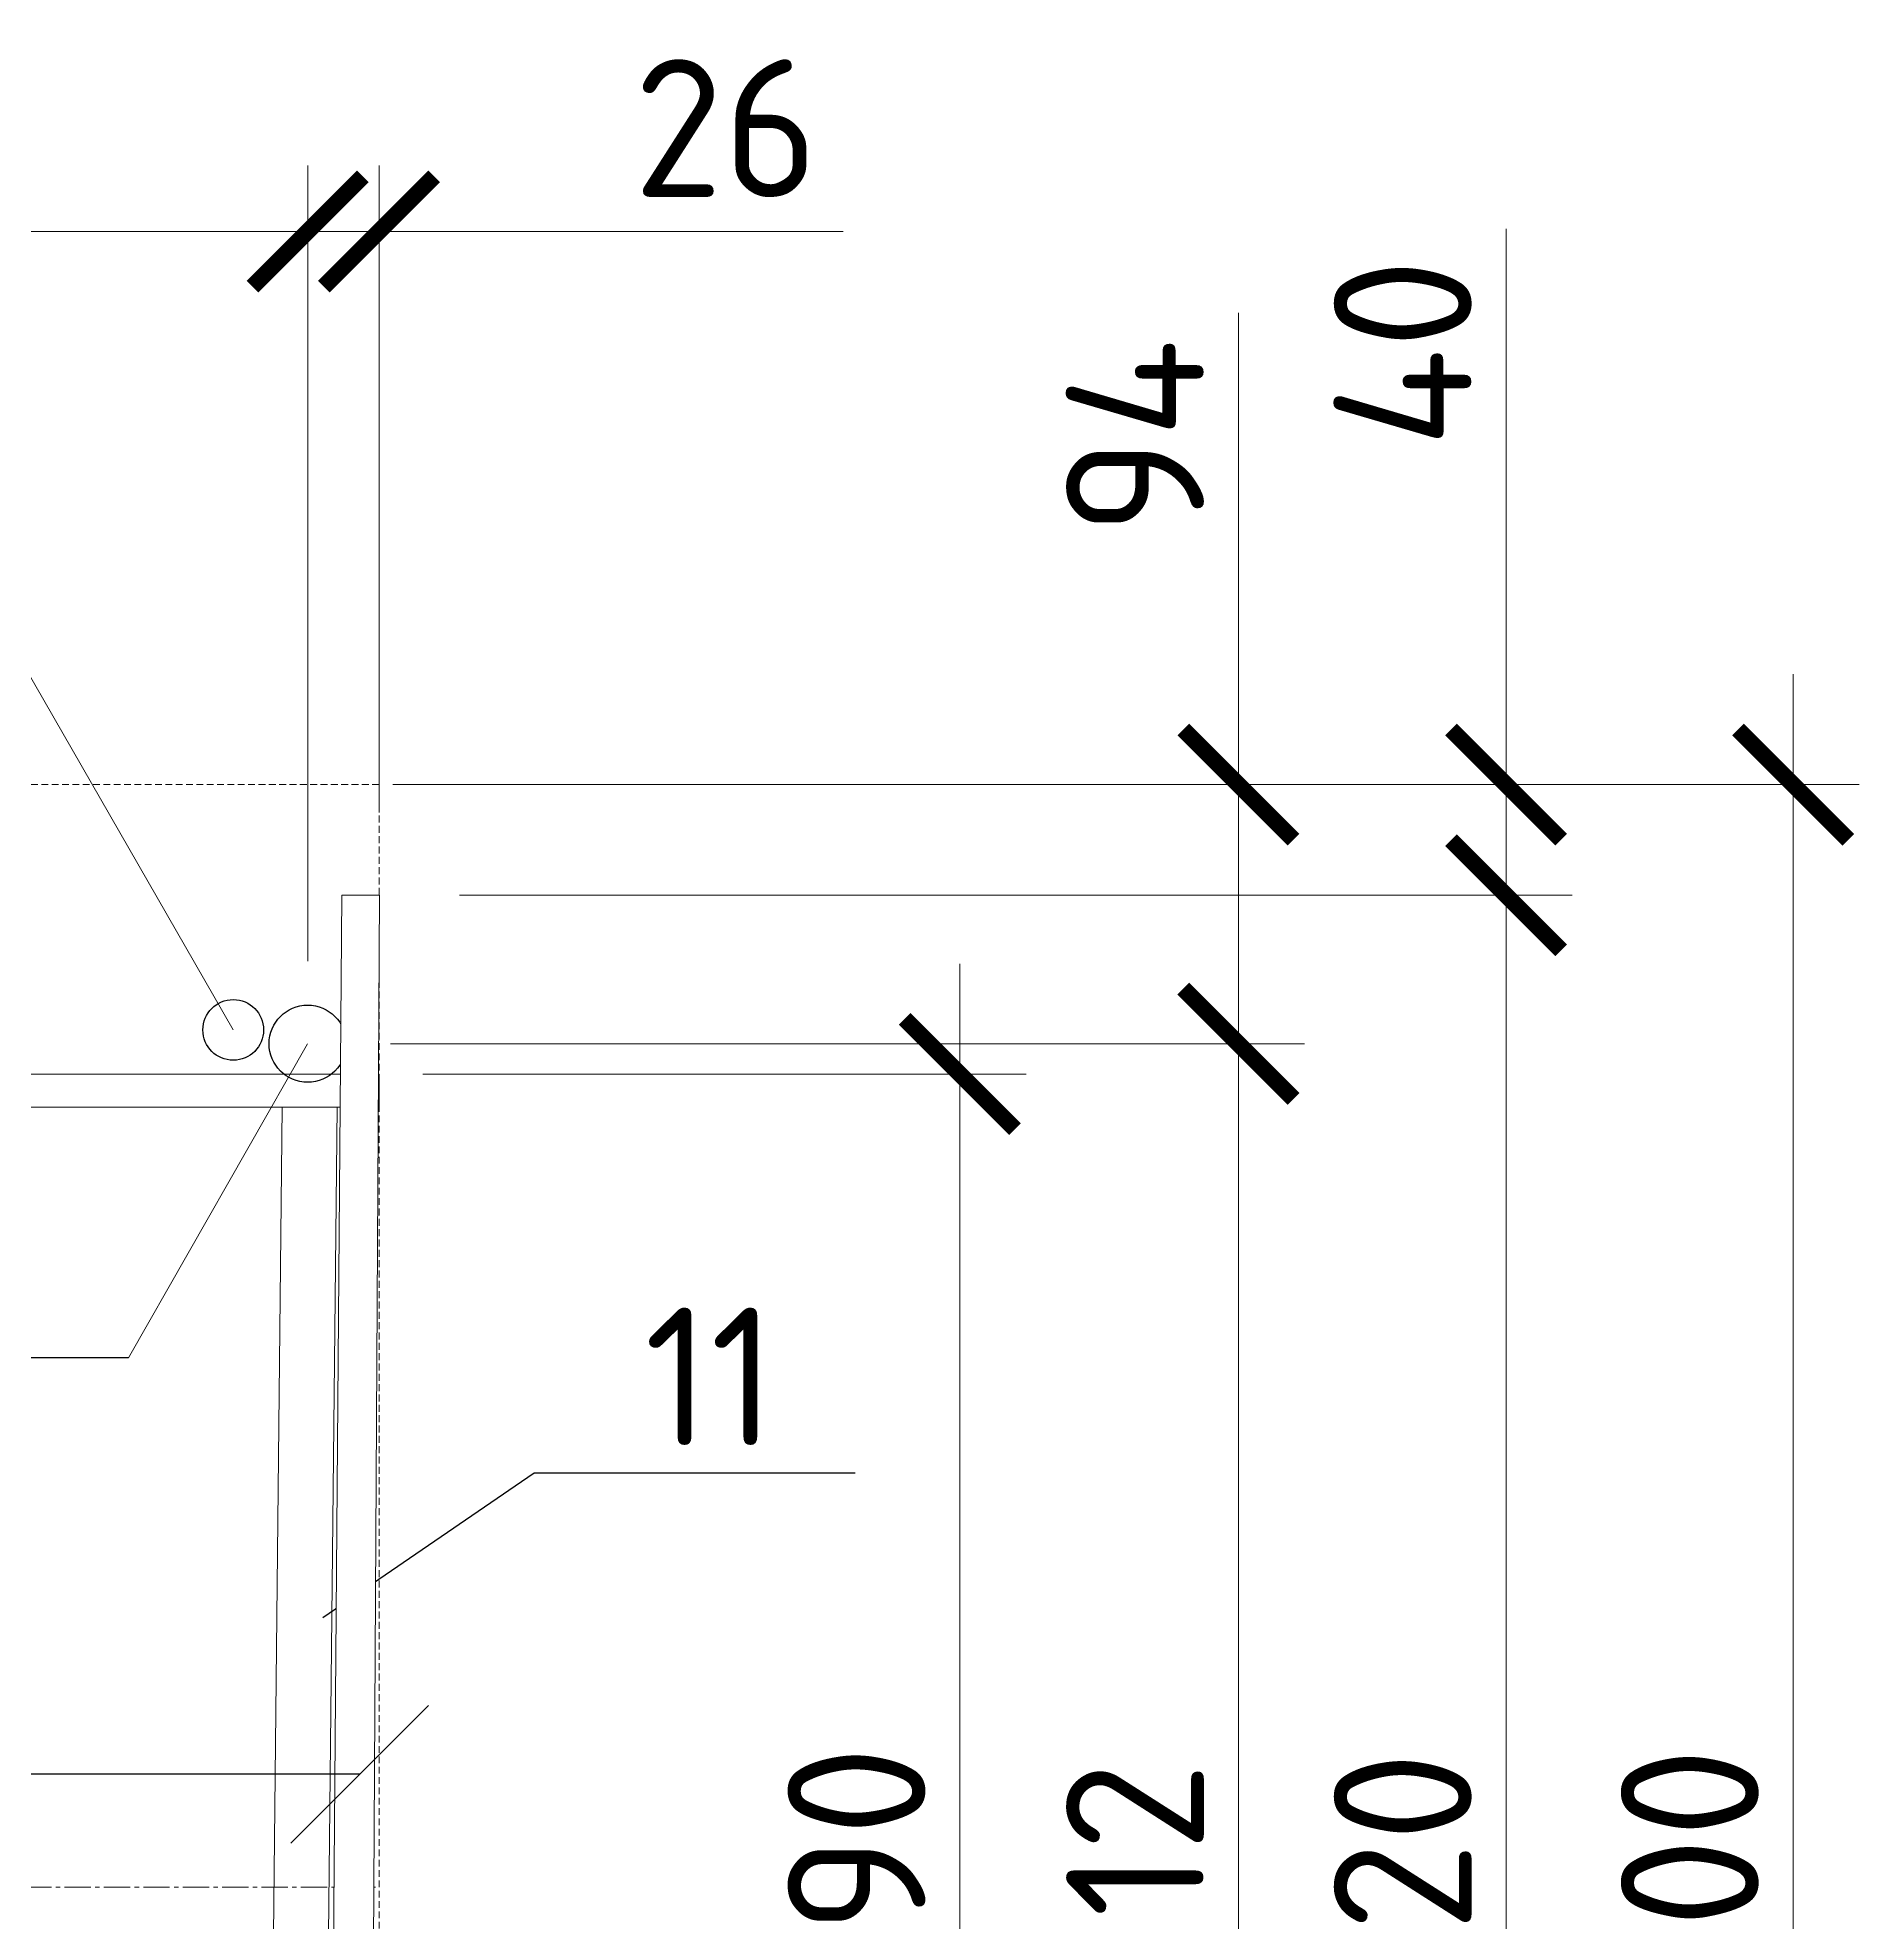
# Model space of a CAD drawing. Header units: millimetres. Extents: x -65574 to 111613, y -106550 to -50518.
# Drawn here: x 20587 to 21248, y -53856 to -53173 of the extents above; entities that cross this region are included whole.
import ezdxf
from ezdxf import colors
from ezdxf.entities.mleader import LeaderData, LeaderLine
from ezdxf.math import Vec2, Vec3

# ---------------------------------------------------------------- set-up
doc = ezdxf.new("R2010")
doc.units = ezdxf.units.MM
doc.linetypes.add('CENTER2', pattern=[28.575, 19.05, -3.175, 3.175, -3.175])
doc.linetypes.add('невидимая', pattern=[0.375, 0.25, -0.125])
doc.layers.get('Defpoints').update_dxf_attribs({"color": 6})
doc.styles.add('GOST-2.304_Type-B', font='GOST Common.ttf')
doc.dimstyles.new('УРСТ', dxfattribs={"dimtxt": 2.5, "dimasz": 2, "dimexe": 1.2, "dimexo": 1.5, "dimtad": 1, "dimdec": 0, "dimrnd": 1, "dimtxsty": 'GOST-2.304_Type-B', "dimblk": 'ARCHTICK', "dimcen": 2, "dimdle": 2, "dimazin": 3, "dimtfac": 1, "dimtdec": 0, "dimtmove": 1, "dimatfit": 0, "dimldrblk": 'NONE', "dimlwd": 15, "dimlwe": 15})

# ---------------------------------------------------------------- blocks, each defined once
blk = doc.blocks.new('_ArchTick')
at = {"color": 0, "linetype": 'ByBlock', "const_width": 0.15}
blk.add_lwpolyline([(-0.5, -0.5), (0.5, 0.5)], dxfattribs=at)
blk = doc.blocks.new('*D342')
at = {"color": 0, "lineweight": 15, "ltscale": 100, "transparency": 16777216}
for p, q in [((18865.24, -53507.61), (18865.24, -53219)), ((20685.26, -53507.61), (20685.26, -53219)), ((18825.24, -53243), (20725.26, -53243))]:
    blk.add_line(p, q, dxfattribs=at)
at = {"layer": 'Defpoints', "color": 0, "lineweight": -2, "ltscale": 100, "transparency": 16777216}
for p in [(20685.26, -53243), (18865.24, -53537.61), (20685.26, -53537.61)]:
    blk.add_point(p, dxfattribs=at)
at = {"color": 0, "lineweight": 15, "ltscale": 100, "transparency": 16777216, "xscale": 40, "yscale": 40, "zscale": 40, "rotation": 180}
blk.add_blockref('_ArchTick', (18865.24, -53243), dxfattribs=at)
at = {"color": 0, "lineweight": 15, "ltscale": 100, "transparency": 16777216, "xscale": 40, "yscale": 40, "zscale": 40}
blk.add_blockref('_ArchTick', (20685.26, -53243), dxfattribs=at)
at = {"color": 0, "lineweight": 15, "ltscale": 100, "transparency": 16777216, "insert": (19775.25, -53205.5), "char_height": 50, "attachment_point": 5, "style": 'GOST-2.304_Type-B'}
blk.add_mtext('\\A1;13х140=1820', dxfattribs=at)
blk = doc.blocks.new('_None')
blk = doc.blocks.new('*D344')
at = {"color": 0, "lineweight": 15, "ltscale": 100, "transparency": 16777216}
for p, q in [((20685.26, -53507.61), (20685.26, -53219)), ((20711.15, -53453.75), (20711.15, -53219)), ((20685.26, -53243), (20645.26, -53243)), ((20685.26, -53243), (20711.15, -53243)), ((20685.26, -53243), (20711.15, -53243)), ((20711.15, -53243), (20751.15, -53243)), ((20879.48, -53243), (20711.15, -53243))]:
    blk.add_line(p, q, dxfattribs=at)
at = {"layer": 'Defpoints', "color": 0, "lineweight": -2, "ltscale": 100, "transparency": 16777216}
for p in [(20711.15, -53243), (20711.15, -53483.75), (20685.26, -53537.61)]:
    blk.add_point(p, dxfattribs=at)
at = {"color": 0, "lineweight": 15, "ltscale": 100, "transparency": 16777216, "xscale": 40, "yscale": 40, "zscale": 40}
blk.add_blockref('_ArchTick', (20685.26, -53243), dxfattribs=at)
at = {"color": 0, "lineweight": 15, "ltscale": 100, "transparency": 16777216, "xscale": 40, "yscale": 40, "zscale": 40, "rotation": 180}
blk.add_blockref('_ArchTick', (20711.15, -53243), dxfattribs=at)
at = {"color": 0, "lineweight": 15, "ltscale": 100, "transparency": 16777216, "insert": (20836.98, -53205.5), "char_height": 50, "attachment_point": 5, "style": 'GOST-2.304_Type-B'}
blk.add_mtext('\\A1;26', dxfattribs=at)
blk = doc.blocks.new('*D348')
at = {"color": 0, "lineweight": 15, "ltscale": 100, "transparency": 16777216}
for p, q in [((21022.85, -53497.61), (21022.85, -54189.61)), ((20715.24, -53537.61), (21046.85, -53537.61)), ((20711.14, -54149.61), (21046.85, -54149.61))]:
    blk.add_line(p, q, dxfattribs=at)
at = {"layer": 'Defpoints', "color": 0, "lineweight": -2, "ltscale": 100, "transparency": 16777216}
for p in [(20685.24, -53537.61), (20681.14, -54149.61), (21022.85, -54149.61)]:
    blk.add_point(p, dxfattribs=at)
at = {"color": 0, "lineweight": 15, "ltscale": 100, "transparency": 16777216, "xscale": 40, "yscale": 40, "zscale": 40}
for p, rotation in [((21022.85, -53537.61), 90), ((21022.85, -54149.61), 270)]:
    blk.add_blockref('_ArchTick', p, dxfattribs=dict(at, rotation=rotation))
at = {"color": 0, "lineweight": 15, "ltscale": 100, "transparency": 16777216, "insert": (20985.35, -53843.61), "char_height": 50, "attachment_point": 5, "rotation": 90, "style": 'GOST-2.304_Type-B'}
blk.add_mtext('\\A1;612', dxfattribs=at)
blk = doc.blocks.new('*D349')
at = {"color": 0, "lineweight": 15, "ltscale": 100, "transparency": 16777216}
for p, q in [((21224.07, -53403.61), (21224.07, -54283.61)), ((20741.15, -53443.61), (21248.07, -53443.61)), ((20741.15, -54243.61), (21248.07, -54243.61))]:
    blk.add_line(p, q, dxfattribs=at)
at = {"layer": 'Defpoints', "color": 0, "lineweight": -2, "ltscale": 100, "transparency": 16777216}
for p in [(20711.15, -53443.61), (20711.15, -54243.61), (21224.07, -54243.61)]:
    blk.add_point(p, dxfattribs=at)
at = {"color": 0, "lineweight": 15, "ltscale": 100, "transparency": 16777216, "xscale": 40, "yscale": 40, "zscale": 40}
for p, rotation in [((21224.07, -53443.61), 90), ((21224.07, -54243.61), 270)]:
    blk.add_blockref('_ArchTick', p, dxfattribs=dict(at, rotation=rotation))
at = {"color": 0, "lineweight": 15, "ltscale": 100, "transparency": 16777216, "insert": (21186.57, -53843.61), "char_height": 50, "attachment_point": 5, "rotation": 90, "style": 'GOST-2.304_Type-B'}
blk.add_mtext('\\A1;800', dxfattribs=at)
blk = doc.blocks.new('*D350')
at = {"color": 0, "lineweight": 15, "ltscale": 100, "transparency": 16777216}
for p, q in [((21119.95, -53443.73), (21119.95, -54243.73)), ((20740.28, -53483.73), (21143.95, -53483.73)), ((20736.16, -54203.73), (21143.95, -54203.73))]:
    blk.add_line(p, q, dxfattribs=at)
at = {"layer": 'Defpoints', "color": 0, "lineweight": -2, "ltscale": 100, "transparency": 16777216}
for p in [(20710.28, -53483.73), (20706.16, -54203.73), (21119.95, -54203.73)]:
    blk.add_point(p, dxfattribs=at)
at = {"color": 0, "lineweight": 15, "ltscale": 100, "transparency": 16777216, "xscale": 40, "yscale": 40, "zscale": 40}
for p, rotation in [((21119.95, -53483.73), 90), ((21119.95, -54203.73), 270)]:
    blk.add_blockref('_ArchTick', p, dxfattribs=dict(at, rotation=rotation))
at = {"color": 0, "lineweight": 15, "ltscale": 100, "transparency": 16777216, "insert": (21082.45, -53843.73), "char_height": 50, "attachment_point": 5, "rotation": 90, "style": 'GOST-2.304_Type-B'}
blk.add_mtext('\\A1;720', dxfattribs=at)
blk = doc.blocks.new('*D351')
at = {"color": 0, "lineweight": 15, "ltscale": 100, "transparency": 16777216}
for p, q in [((21119.95, -53242.06), (21119.95, -53443.61)), ((21119.95, -53443.61), (21119.95, -53403.61)), ((20741.15, -53443.61), (21143.95, -53443.61)), ((21119.95, -53483.74), (21119.95, -53443.61)), ((21119.95, -53483.74), (21119.95, -53443.61)), ((20740.28, -53483.74), (21143.95, -53483.74)), ((21119.95, -53483.74), (21119.95, -53523.74))]:
    blk.add_line(p, q, dxfattribs=at)
at = {"layer": 'Defpoints', "color": 0, "lineweight": -2, "ltscale": 100, "transparency": 16777216}
for p in [(20711.15, -53443.61), (21119.95, -53443.61), (20710.28, -53483.74)]:
    blk.add_point(p, dxfattribs=at)
at = {"color": 0, "lineweight": 15, "ltscale": 100, "transparency": 16777216, "xscale": 40, "yscale": 40, "zscale": 40}
for p, rotation in [((21119.95, -53443.61), 270), ((21119.95, -53483.74), 90)]:
    blk.add_blockref('_ArchTick', p, dxfattribs=dict(at, rotation=rotation))
at = {"color": 0, "lineweight": 15, "ltscale": 100, "transparency": 16777216, "insert": (21082.45, -53287.06), "char_height": 50, "attachment_point": 5, "rotation": 90, "style": 'GOST-2.304_Type-B'}
blk.add_mtext('\\A1;40', dxfattribs=at)
blk = doc.blocks.new('*U264')
at = {"lineweight": 30}
blk.add_circle((0, 0), 14, dxfattribs=at)
blk = doc.blocks.new('*U265')
at = {"color": 0, "linetype": 'ByBlock', "lineweight": -2, "transparency": 16777216}
blk.add_blockref('*U264', (1820, 0), dxfattribs=at)
blk = doc.blocks.new('*U277')
at = {"linetype": 'ByBlock', "lineweight": 15, "ltscale": 100}
blk.add_lwpolyline([(32.02, -57), (-32.91, 57)], dxfattribs=at)
blk = doc.blocks.new('*U278')
at = {"color": 0, "linetype": 'ByBlock', "lineweight": -2, "transparency": 16777216}
blk.add_blockref('*U277', (1820, 0), dxfattribs=at)
blk = doc.blocks.new('*D383')
at = {"color": 0, "lineweight": 15, "transparency": 16777216}
for p, q in [((20921.83, -53508.61), (20921.83, -54178.61)), ((20727.04, -53548.61), (20945.83, -53548.61)), ((20741.15, -54138.61), (20945.83, -54138.61))]:
    blk.add_line(p, q, dxfattribs=at)
at = {"layer": 'Defpoints', "color": 0, "lineweight": -2, "transparency": 16777216}
for p in [(20697.04, -53548.61), (20711.15, -54138.61), (20921.83, -54138.61)]:
    blk.add_point(p, dxfattribs=at)
at = {"color": 0, "lineweight": 15, "transparency": 16777216, "xscale": 40, "yscale": 40, "zscale": 40}
for p, rotation in [((20921.83, -53548.61), 90), ((20921.83, -54138.61), 270)]:
    blk.add_blockref('_ArchTick', p, dxfattribs=dict(at, rotation=rotation))
at = {"color": 0, "lineweight": 15, "transparency": 16777216, "insert": (20884.33, -53843.61), "char_height": 50, "attachment_point": 5, "rotation": 90, "style": 'GOST-2.304_Type-B'}
blk.add_mtext('\\A1;590', dxfattribs=at)
blk = doc.blocks.new('*D443')
at = {"color": 0, "lineweight": 15, "ltscale": 100, "transparency": 16777216}
for p, q in [((21022.85, -53272.47), (21022.85, -53443.61)), ((21022.85, -53443.61), (21022.85, -53403.61)), ((20716.13, -53443.61), (21046.85, -53443.61)), ((21022.85, -53537.61), (21022.85, -53443.61)), ((21022.85, -53537.61), (21022.85, -53443.61)), ((20715.24, -53537.61), (21046.85, -53537.61)), ((21022.85, -53537.61), (21022.85, -53577.61))]:
    blk.add_line(p, q, dxfattribs=at)
at = {"layer": 'Defpoints', "color": 0, "lineweight": -2, "ltscale": 100, "transparency": 16777216}
for p in [(20686.13, -53443.61), (21022.85, -53443.61), (20685.24, -53537.61)]:
    blk.add_point(p, dxfattribs=at)
at = {"color": 0, "lineweight": 15, "ltscale": 100, "transparency": 16777216, "xscale": 40, "yscale": 40, "zscale": 40}
for p, rotation in [((21022.85, -53443.61), 270), ((21022.85, -53537.61), 90)]:
    blk.add_blockref('_ArchTick', p, dxfattribs=dict(at, rotation=rotation))
at = {"color": 0, "lineweight": 15, "ltscale": 100, "transparency": 16777216, "insert": (20985.35, -53317.47), "char_height": 50, "attachment_point": 5, "rotation": 90, "style": 'GOST-2.304_Type-B'}
blk.add_mtext('\\A1;94', dxfattribs=at)
blk = doc.blocks.new('_Oblique')
at = {"color": 0, "linetype": 'ByBlock', "lineweight": -2}
blk.add_line((-0.5, -0.5), (0.5, 0.5), dxfattribs=at)
blk = doc.blocks.new('*U297')
at = {"lineweight": 30}
blk.add_circle((0, 0), 11, dxfattribs=at)
blk = doc.blocks.new('*U298')
at = {"color": 0, "linetype": 'ByBlock', "lineweight": -2, "transparency": 16777216}
blk.add_blockref('*U297', (1820, 0), dxfattribs=at)
blk = doc.blocks.new('*U299')
at = {"linetype": 'ByBlock', "lineweight": 15, "ltscale": 100}
blk.add_lwpolyline([(54.75, -95.6), (-55.19, 95.6)], dxfattribs=at)
blk = doc.blocks.new('*U296')
at = {"color": 0, "linetype": 'ByBlock', "lineweight": -2, "transparency": 16777216}
blk.add_blockref('*U299', (1820, 0), dxfattribs=at)

msp = doc.modelspace()

# ---------------------------------------------------------------- linework, layer by layer
at = {"linetype": 'CENTER2', "lineweight": 5, "ltscale": 0.5}
msp.add_line((18811.15, -53843.61), (20711.15, -53843.61), dxfattribs=at)
at = {"linetype": 'невидимая', "lineweight": 15, "ltscale": 10}
msp.add_lwpolyline([(18811.15, -54243.61), (18811.15, -53443.61), (20711.15, -53443.61), (20711.15, -54243.61)], close=True, dxfattribs=at)
at = {"lineweight": 15}
msp.add_lwpolyline([(18811.15, -53560.61), (18811.15, -53548.61), (20711.15, -53548.61), (20711.15, -53560.61)], close=True, dxfattribs=at)

# ---------------------------------------------------------------- block references
for name, p in [('*U296', (18783.5, -53437.01)), ('*U298', (18838.26, -53532.61)), ('*U265', (18865.26, -53537.61))]:
    msp.add_blockref(name, p)
at = {"xscale": -1, "rotation": 180}
msp.add_blockref('*U278', (18833.22, -53594.61), dxfattribs=at)

# ---------------------------------------------------------------- dimensions: what is measured, and where the dimension line sits
at = {"lineweight": 15, "ltscale": 100}
dim = msp.add_linear_dim(base=(20685.26, -53243), p1=(18865.24, -53537.61), p2=(20685.26, -53537.61), angle=0, text='13х140=<>', dimstyle='УРСТ', override={"dimscale": 0, "dimtxsty": 'GOST-2.304_Type-B'}, dxfattribs=at)
dim.commit()
dim.dimension.update_dxf_attribs({"geometry": '*D342', "text_midpoint": (19775.25, -53205.5)})
for base, p1, p2, angle, picture, middle in [((20711.15, -53243), (20685.26, -53537.61), (20711.15, -53483.75), 0, '*D344', (20836.98, -53243.32)), ((21119.95, -53443.61), (20710.28, -53483.74), (20711.15, -53443.61), 90, '*D351', (21143.93, -53287.06))]:
    dim = msp.add_linear_dim(base=base, p1=p1, p2=p2, angle=angle, dimstyle='УРСТ', override={"dimscale": 0, "dimtxsty": 'GOST-2.304_Type-B'}, dxfattribs=at)
    dim.commit()
    dim.dimension.update_dxf_attribs({"geometry": picture, "text_midpoint": middle, "dimtype": 160})
for base, p1, p2, picture, middle in [((21224.07, -54243.61), (20711.15, -53443.61), (20711.15, -54243.61), '*D349', (21186.57, -53843.61)), ((21119.95, -54203.73), (20710.28, -53483.73), (20706.16, -54203.73), '*D350', (21082.45, -53843.73)), ((21022.85, -54149.61), (20685.24, -53537.61), (20681.14, -54149.61), '*D348', (20985.35, -53843.61))]:
    dim = msp.add_linear_dim(base=base, p1=p1, p2=p2, angle=90, dimstyle='УРСТ', override={"dimscale": 0, "dimtxsty": 'GOST-2.304_Type-B'}, dxfattribs=at)
    dim.commit()
    dim.dimension.update_dxf_attribs({"geometry": picture, "text_midpoint": middle})
at = {"lineweight": 15}
dim = msp.add_linear_dim(base=(20921.83, -54138.61), p1=(20697.04, -53548.61), p2=(20711.15, -54138.61), angle=90, dimstyle='УРСТ', override={"dimscale": 0, "dimtxsty": 'GOST-2.304_Type-B'}, dxfattribs=at)
dim.commit()
dim.dimension.update_dxf_attribs({"geometry": '*D383', "text_midpoint": (20884.33, -53843.61)})

# ---------------------------------------------------------------- leaders
ml = msp.add_multileader_mtext('Standard', dxfattribs=at)
ml.set_content('3', color=256, style='GOST-2.304_Type-B')
ml.set_leader_properties()
ml.set_arrow_properties(name='NONE')
ml.build(insert=Vec2(0, 0))
ml.multileader.update_dxf_attribs({"text_right_attachment_type": 6, "dogleg_length": 2.5, "arrow_head_size": 50, "scale": 20})
ctx = ml.context
ctx.base_point, ctx.scale, ctx.char_height, ctx.arrow_head_size, ctx.plane_origin = Vec3(18699.34, -53616.61), 20, 50, 50, Vec3(18800.31, -53663.61)
ctx.right_attachment, ctx.text_align_type = 6, 2
notes = []
notes.append((ctx, [(0, (1, 1, 0), (18800.31, -53651.61), (-1, 0), 71.98, [(0, [(20620.31, -53651.61)], 0, [])])]))
ctx.mtext.insert, ctx.mtext.alignment, ctx.mtext.flow_direction = Vec3(18726.34, -53591.61), 3, 5
at = {"lineweight": 15, "ltscale": 100}
ml = msp.add_multileader_mtext('Standard', dxfattribs=at)
ml.set_content('11', color=256, style='GOST-2.304_Type-B')
ml.set_leader_properties()
ml.set_arrow_properties(name='NONE')
ml.build(insert=Vec2(0, 0))
ml.multileader.update_dxf_attribs({"text_left_attachment_type": 6, "text_right_attachment_type": 6, "dogleg_length": 1, "arrow_head_size": 50, "scale": 20})
ctx = ml.context
ctx.base_point, ctx.scale, ctx.char_height, ctx.arrow_head_size, ctx.landing_gap_size, ctx.plane_origin = Vec3(20787.38, -53693.32), 20, 50, 50, 20, Vec3(20945.16, -54100.36)
ctx.left_attachment, ctx.right_attachment = 6, 6
notes.append((ctx, [(1, (1, 1, 0), (20767.38, -53693.32), (1, 0), 20, [(0, [(20690.78, -53745.79)], 0, [])])]))
ctx.mtext.insert, ctx.mtext.flow_direction = Vec3(20807.38, -53633.32), 5
for ctx, leaders in notes:
    for number, flags, end, landing, length, lines in leaders:
        leader = LeaderData()
        leader.index, (leader.has_last_leader_line, leader.has_dogleg_vector, leader.attachment_direction) = number, flags
        leader.last_leader_point, leader.dogleg_vector, leader.dogleg_length = Vec3(end), Vec3(landing), length
        for number, points, colour, breaks in lines:
            line = LeaderLine()
            line.index, line.vertices, line.color, line.breaks = number, Vec3.list(points), colors.encode_raw_color(colour), breaks
            leader.lines.append(line)
        ctx.leaders.append(leader)

# ---------------------------------------------------------------- next in the draw order: wipeouts: each hides what was drawn before it
msp.add_wipeout([(20697.69, -53483.73), (20711.28, -53483.73), (20707.16, -54203.73), (20692.02, -54203.73)])

# ---------------------------------------------------------------- next in the draw order: linework, layer by layer
at = {"lineweight": 15}
for points in [[(20707.16, -54203.73), (20692.02, -54203.73), (20697.69, -53483.73), (20711.28, -53483.73)], [(20696, -53560.62), (20676.01, -53560.6), (20670.04, -54126.61), (20690.03, -54126.61)]]:
    msp.add_lwpolyline(points, close=True, dxfattribs=at)

# ---------------------------------------------------------------- next in the draw order: dimensions: what is measured, and where the dimension line sits
at = {"lineweight": 15, "ltscale": 100}
dim = msp.add_linear_dim(base=(21022.85, -53443.61), p1=(20685.24, -53537.61), p2=(20686.13, -53443.61), angle=90, dimstyle='УРСТ', override={"dimscale": 0}, dxfattribs=at)
dim.commit()
dim.dimension.update_dxf_attribs({"geometry": '*D443', "text_midpoint": (21003.31, -53317.47), "dimtype": 160})

# ---------------------------------------------------------------- next in the draw order: leaders
at = {"lineweight": 15}
ml = msp.add_multileader_mtext('Standard', dxfattribs=at)
ml.set_content('10', color=256, style='GOST-2.304_Type-B')
ml.set_leader_properties()
ml.set_arrow_properties(name='OBLIQUE')
ml.build(insert=Vec2(0, 0))
ml.multileader.update_dxf_attribs({"text_left_attachment_type": 6, "text_right_attachment_type": 6, "dogleg_length": 0.842, "arrow_head_size": 50, "scale": 20})
ctx = ml.context
ctx.base_point, ctx.scale, ctx.char_height, ctx.arrow_head_size, ctx.plane_origin = Vec3(18670.29, -53802.52), 20, 50, 50, Vec3(18732.92, -53802.52)
ctx.left_attachment, ctx.right_attachment = 6, 6
notes = []
notes.append((ctx, [(0, (1, 1, 0), (18741.13, -53802.52), (-1, 0), 16.85, [(0, [(20704.14, -53802.6)], 0, []), (1, [(18884.14, -53802.52)], 0, []), (2, [(19164.14, -53802.52)], 0, []), (3, [(19444.14, -53802.52)], 0, []), (4, [(20144.14, -53802.52)], 0, []), (5, [(20424.14, -53802.52)], 0, [])])]))
ctx.mtext.insert, ctx.mtext.flow_direction = Vec3(18672.29, -53742.52), 5
for ctx, leaders in notes:
    for number, flags, end, landing, length, lines in leaders:
        leader = LeaderData()
        leader.index, (leader.has_last_leader_line, leader.has_dogleg_vector, leader.attachment_direction) = number, flags
        leader.last_leader_point, leader.dogleg_vector, leader.dogleg_length = Vec3(end), Vec3(landing), length
        for number, points, colour, breaks in lines:
            line = LeaderLine()
            line.index, line.vertices, line.color, line.breaks = number, Vec3.list(points), colors.encode_raw_color(colour), breaks
            leader.lines.append(line)
        ctx.leaders.append(leader)

doc.saveas('drawing.dxf')
